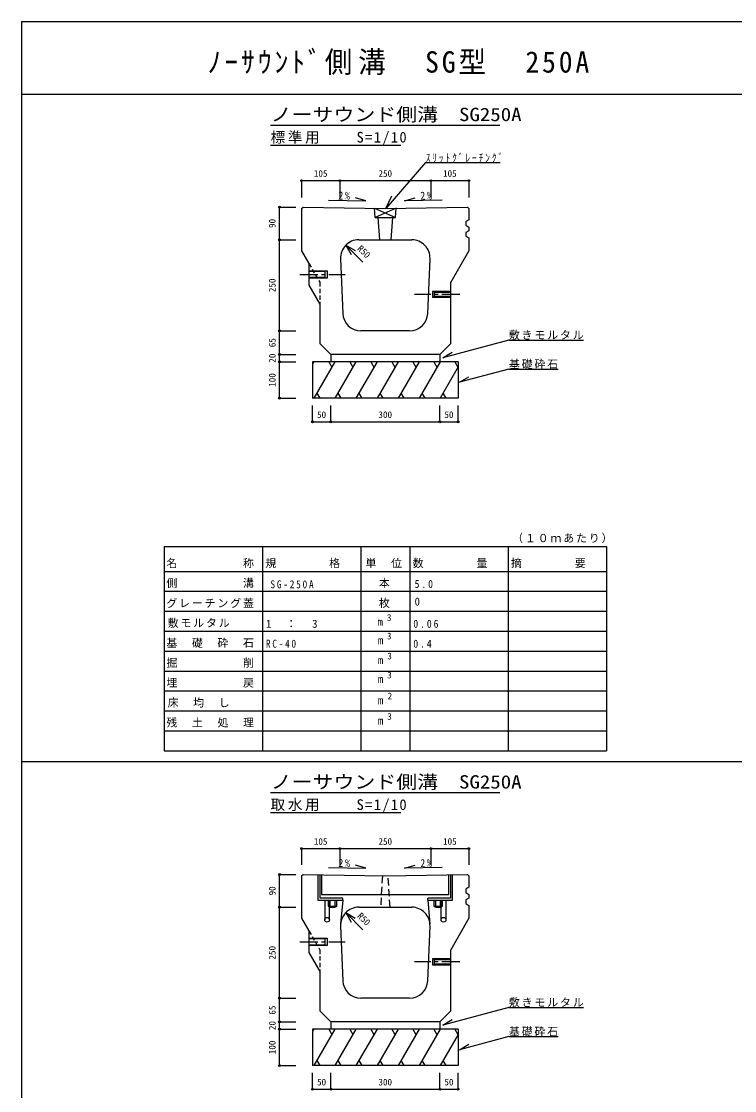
# Model space of a CAD drawing. Units: millimetres at full size, sheet at 1:10. Extents: x -5775 to 2225, y -2710 to 2990.
# Drawn here: x -5775 to -3815, y 53 to 2990 of the extents above; entities that cross this region are included whole.
import ezdxf
from ezdxf.enums import TextEntityAlignment as Align

# ---------------------------------------------------------------- set-up
doc = ezdxf.new("R2010")
doc.units = ezdxf.units.MM
doc.header["$LTSCALE"] = 10
doc.header["$PDMODE"] = 32
doc.header["$PDSIZE"] = 5
for name, pattern in [('CHAIN1', [8, 5, -1, 1, -1]), ('DASHED1', [1.8, 1.2, -0.6]), ('DASHED2', [3, 2, -1]), ('DOUBLE_CHAIN2', [12.8, 9, -1, 0.6, -0.6, 0.6, -1])]:
    doc.linetypes.add(name, pattern=pattern)
doc.layers.add('0-0_通り芯', color=7, linetype='Continuous')
doc.styles.add('ＭＳ ゴシック', font='')
doc.styles.get('ＭＳ ゴシック').set_extended_font_data('MS Gothic')

msp = doc.modelspace()

# ---------------------------------------------------------------- linework, layer by layer
at = {"layer": '0-0_通り芯', "color": 2}
for p, q in [((-5774.77, 2989.61), (2225.23, 2989.61)), ((-5774.77, 2989.61), (-5774.77, -2710.39)), ((-5774.77, 2789.61), (2225.23, 2789.61)), ((-5774.77, 2789.61), (2225.23, 2789.61)), ((-4931.77, 575.27), (-4931.77, 559.27)), ((-4931.77, 559.27), (-4907.77, 559.27)), ((-4925.77, 559.27), (-4925.77, 575.27)), ((-4913.77, 575.27), (-4913.77, 559.27)), ((-4907.77, 559.27), (-4907.77, 575.27)), ((-4641.77, 575.27), (-4641.77, 559.27)), ((-4641.77, 559.27), (-4617.77, 559.27)), ((-4635.77, 559.27), (-4635.77, 575.27)), ((-4623.77, 575.27), (-4623.77, 559.27)), ((-4617.77, 559.27), (-4617.77, 575.27))]:
    msp.add_line(p, q, dxfattribs=at)
at = {"layer": '0-0_通り芯'}
for p, q in [((-5089.77, 2704.61), (-4459.77, 2704.61)), ((-5089.77, 2649.61), (-4732.27, 2649.61)), ((-4663.9, 2601.69), (-4458.9, 2601.69)), ((-4984.77, 2304.61), (-4934.77, 2304.61)), ((-4939.77, 2302.61), (-4984.77, 2302.61)), ((-4939.77, 2286.61), (-4939.77, 2302.61)), ((-4934.77, 2304.61), (-4934.77, 2284.61)), ((-4984.77, 2286.61), (-4939.77, 2286.61)), ((-4934.77, 2284.61), (-4984.77, 2284.61)), ((-4644.77, 2247.61), (-4644.77, 2231.61)), ((-4594.77, 2247.61), (-4644.77, 2247.61)), ((-4639.77, 2245.61), (-4594.77, 2245.61)), ((-4639.77, 2233.61), (-4639.77, 2245.61)), ((-4594.77, 2233.61), (-4639.77, 2233.61)), ((-4644.77, 2231.61), (-4594.77, 2231.61)), ((-4434.99, 2114.38), (-4616.5, 2065.75)), ((-4434.99, 2114.38), (-4229.99, 2114.38)), ((-4924.77, 2074.61), (-4924.77, 2054.61)), ((-4624.77, 2074.61), (-4624.77, 2054.61)), ((-4616.5, 2065.75), (-4590.52, 2080.75)), ((-4970.72, 2054.61), (-4974.77, 2047.59)), ((-4912.98, 2054.61), (-4970.72, 1954.61)), ((-4930.28, 2054.61), (-4921.63, 2039.62)), ((-4855.25, 2054.61), (-4912.98, 1954.61)), ((-4872.55, 2054.61), (-4863.9, 2039.62)), ((-4797.51, 2054.61), (-4855.25, 1954.61)), ((-4814.81, 2054.61), (-4806.16, 2039.62)), ((-4739.78, 2054.61), (-4797.51, 1954.61)), ((-4757.08, 2054.61), (-4748.43, 2039.62)), ((-4682.04, 2054.61), (-4739.78, 1954.61)), ((-4699.34, 2054.61), (-4690.69, 2039.62)), ((-4624.31, 2054.61), (-4682.04, 1954.61)), ((-4641.61, 2054.61), (-4632.96, 2039.62)), ((-4574.77, 2040.41), (-4624.31, 1954.61)), ((-4583.87, 2054.61), (-4575.22, 2039.62)), ((-4574.77, 2054.61), (-4574.77, 1954.61)), ((-4434.99, 2034.58), (-4570.88, 1998.17)), ((-4434.99, 2034.58), (-4299.99, 2034.58)), ((-4570.88, 1998.17), (-4544.89, 2013.17)), ((-4962.8, 1968.32), (-4954.88, 1954.61)), ((-4905.06, 1968.32), (-4897.14, 1954.61)), ((-4847.33, 1968.32), (-4839.41, 1954.61)), ((-4789.59, 1968.32), (-4781.67, 1954.61)), ((-4731.86, 1968.32), (-4723.93, 1954.61)), ((-4674.12, 1968.32), (-4666.2, 1954.61)), ((-4616.39, 1968.32), (-4608.46, 1954.61)), ((-4574.77, 1954.61), (-4974.77, 1954.61)), ((-5382.27, 1547.15), (-4167.27, 1547.15)), ((-5382.27, 1547.15), (-5382.27, 1424.03)), ((-5112.27, 1547.15), (-5112.27, 1424.03)), ((-4842.27, 1547.15), (-4842.27, 1424.03)), ((-4707.27, 1547.15), (-4707.27, 1424.03)), ((-4437.27, 1547.15), (-4437.27, 1424.03)), ((-4167.27, 1547.15), (-4167.27, 1424.03)), ((-5382.27, 1478.75), (-4167.27, 1478.75)), ((-5382.27, 1424.03), (-4167.27, 1424.03)), ((-5382.27, 1424.03), (-5382.27, 986.27)), ((-5112.27, 1424.03), (-5112.27, 986.27)), ((-4842.27, 1424.03), (-4842.27, 986.27)), ((-4707.27, 1424.03), (-4707.27, 986.27)), ((-4437.27, 1424.03), (-4437.27, 986.27)), ((-4167.27, 1424.03), (-4167.27, 986.27)), ((-5382.27, 1369.31), (-4167.27, 1369.31)), ((-5382.27, 1314.59), (-4167.27, 1314.59)), ((-5382.27, 1259.87), (-4167.27, 1259.87)), ((-5382.27, 1205.15), (-4167.27, 1205.15)), ((-5382.27, 1150.43), (-4167.27, 1150.43)), ((-5382.27, 1095.71), (-4167.27, 1095.71)), ((-5382.27, 1040.99), (-4167.27, 1040.99)), ((-5382.27, 986.27), (-4167.27, 986.27)), ((-5296.77, 986.27), (-4387.77, 986.27)), ((-5089.77, 871.27), (-4459.77, 871.27)), ((-5089.77, 816.27), (-4732.27, 816.27)), ((-4949.77, 645.37), (-4949.77, 591.27)), ((-4599.77, 591.27), (-4599.77, 645.37)), ((-4949.77, 591.27), (-4599.77, 591.27)), ((-4984.77, 471.27), (-4934.77, 471.27)), ((-4934.77, 471.27), (-4934.77, 451.27)), ((-4939.77, 469.27), (-4984.77, 469.27)), ((-4984.77, 453.27), (-4939.77, 453.27)), ((-4934.77, 451.27), (-4984.77, 451.27)), ((-4939.77, 453.27), (-4939.77, 469.27)), ((-4644.77, 414.27), (-4644.77, 398.27)), ((-4594.77, 414.27), (-4644.77, 414.27)), ((-4639.77, 412.27), (-4594.77, 412.27)), ((-4639.77, 400.27), (-4639.77, 412.27)), ((-4644.77, 398.27), (-4594.77, 398.27)), ((-4594.77, 400.27), (-4639.77, 400.27)), ((-4434.99, 281.05), (-4229.99, 281.05)), ((-4924.77, 241.27), (-4924.77, 221.27)), ((-4624.77, 241.27), (-4624.77, 221.27)), ((-4970.72, 221.27), (-4974.77, 214.26)), ((-4912.98, 221.27), (-4970.72, 121.27)), ((-4930.28, 221.27), (-4921.63, 206.29)), ((-4855.25, 221.27), (-4912.98, 121.27)), ((-4872.55, 221.27), (-4863.9, 206.29)), ((-4797.51, 221.27), (-4855.25, 121.27)), ((-4814.81, 221.27), (-4806.16, 206.29)), ((-4739.78, 221.27), (-4797.51, 121.27)), ((-4757.08, 221.27), (-4748.43, 206.29)), ((-4682.04, 221.27), (-4739.78, 121.27)), ((-4699.34, 221.27), (-4690.69, 206.29)), ((-4624.31, 221.27), (-4682.04, 121.27)), ((-4641.61, 221.27), (-4632.96, 206.29)), ((-4574.77, 207.08), (-4624.31, 121.27)), ((-4583.87, 221.27), (-4575.22, 206.29)), ((-4574.77, 221.27), (-4574.77, 121.27)), ((-4434.99, 201.25), (-4570.88, 164.84)), ((-4570.88, 164.84), (-4544.89, 179.84)), ((-4434.99, 201.25), (-4299.99, 201.25)), ((-4574.77, 121.27), (-4974.77, 121.27)), ((-4962.8, 134.99), (-4954.88, 121.27)), ((-4905.06, 134.99), (-4897.14, 121.27)), ((-4847.33, 134.99), (-4839.41, 121.27)), ((-4789.59, 134.99), (-4781.67, 121.27)), ((-4731.86, 134.99), (-4723.93, 121.27)), ((-4674.12, 134.99), (-4666.2, 121.27)), ((-4616.39, 134.99), (-4608.46, 121.27))]:
    msp.add_line(p, q, dxfattribs=at)
at = {"layer": '0-0_通り芯', "color": 4}
for p, q in [((-5004.77, 2552.13), (-4899.77, 2552.13)), ((-5004.77, 2552.13), (-5004.77, 2505.62)), ((-4899.77, 2552.13), (-4899.77, 2505.62)), ((-4899.77, 2552.13), (-4649.77, 2552.13)), ((-4649.77, 2552.13), (-4649.77, 2505.62)), ((-4649.77, 2552.13), (-4544.77, 2552.13)), ((-4544.77, 2552.13), (-4544.77, 2505.62)), ((-5065.77, 2389.61), (-5065.77, 2479.61)), ((-5065.77, 2479.61), (-5020.77, 2479.61)), ((-5065.77, 2139.61), (-5065.77, 2389.61)), ((-5065.77, 2389.61), (-5020.77, 2389.61)), ((-4836.07, 2327.95), (-4883.08, 2374.96)), ((-4883.08, 2374.96), (-4868.08, 2348.98)), ((-4883.08, 2374.96), (-4857.1, 2359.96)), ((-5065.77, 2074.61), (-5065.77, 2139.61)), ((-5065.77, 2139.61), (-5020.77, 2139.61)), ((-5065.77, 2054.61), (-5065.77, 2074.61)), ((-5065.77, 2074.61), (-5020.77, 2074.61)), ((-5065.77, 1954.61), (-5065.77, 2054.61)), ((-5065.77, 2054.61), (-5020.77, 2054.61)), ((-5065.77, 1954.61), (-5020.77, 1954.61)), ((-4974.77, 1889.61), (-4974.77, 1934.61)), ((-4924.77, 1889.61), (-4924.77, 1934.61)), ((-4624.77, 1889.61), (-4624.77, 1934.61)), ((-4574.77, 1889.61), (-4574.77, 1934.61)), ((-4974.77, 1889.61), (-4924.77, 1889.61)), ((-4924.77, 1889.61), (-4624.77, 1889.61)), ((-4624.77, 1889.61), (-4574.77, 1889.61)), ((-5774.77, 956.27), (2225.23, 956.27)), ((-5004.77, 717.27), (-4899.77, 717.27)), ((-5004.77, 717.27), (-5004.77, 672.27)), ((-4899.77, 717.27), (-4899.77, 672.27)), ((-4899.77, 717.27), (-4649.77, 717.27)), ((-4649.77, 717.27), (-4649.77, 672.27)), ((-4649.77, 717.27), (-4544.77, 717.27)), ((-4544.77, 717.27), (-4544.77, 672.27)), ((-5065.77, 556.27), (-5065.77, 646.27)), ((-5065.77, 646.27), (-5020.77, 646.27)), ((-4959.77, 645.55), (-4959.77, 575.27)), ((-4953.77, 581.27), (-4953.77, 645.44)), ((-4595.77, 645.44), (-4595.77, 581.27)), ((-4589.77, 575.27), (-4589.77, 645.55)), ((-4959.77, 575.27), (-4891.77, 575.27)), ((-4941.27, 575.27), (-4941.27, 521.77)), ((-4928.27, 521.77), (-4928.27, 575.27)), ((-4657.77, 575.27), (-4657.77, 581.27)), ((-4595.77, 581.27), (-4657.77, 581.27)), ((-4657.77, 575.27), (-4589.77, 575.27)), ((-4621.27, 521.77), (-4621.27, 575.27)), ((-4608.27, 575.27), (-4608.27, 521.77)), ((-5065.77, 306.27), (-5065.77, 556.27)), ((-5065.77, 556.27), (-5020.77, 556.27)), ((-4836.07, 494.62), (-4883.08, 541.63)), ((-4883.08, 541.63), (-4868.08, 515.65)), ((-4883.08, 541.63), (-4857.1, 526.63)), ((-5065.77, 241.27), (-5065.77, 306.27)), ((-5065.77, 306.27), (-5020.77, 306.27)), ((-5065.77, 221.27), (-5065.77, 241.27)), ((-5065.77, 241.27), (-5020.77, 241.27)), ((-5065.77, 121.27), (-5065.77, 221.27)), ((-5065.77, 221.27), (-5020.77, 221.27)), ((-5065.77, 121.27), (-5020.77, 121.27)), ((-4974.77, 56.27), (-4974.77, 101.27)), ((-4924.77, 56.27), (-4924.77, 101.27)), ((-4624.77, 56.27), (-4624.77, 101.27)), ((-4574.77, 56.27), (-4574.77, 101.27)), ((-4974.77, 56.27), (-4924.77, 56.27)), ((-4924.77, 56.27), (-4624.77, 56.27)), ((-4624.77, 56.27), (-4574.77, 56.27))]:
    msp.add_line(p, q, dxfattribs=at)
at = {"layer": '0-0_通り芯', "color": 3}
for p, q in [((-5004.77, 2475.61), (-5000.77, 2479.61)), ((-5004.77, 2475.61), (-5004.77, 2359.61)), ((-5000.77, 2479.61), (-4774.77, 2475.61)), ((-4802.77, 2450.81), (-4804.76, 2476.14)), ((-4804.76, 2476.14), (-4746.77, 2450.81)), ((-4774.77, 2475.61), (-4548.77, 2479.61)), ((-4544.77, 2475.61), (-4548.77, 2479.61)), ((-4544.77, 2475.61), (-4544.77, 2444.61)), ((-4802.77, 2450.81), (-4746.77, 2450.81)), ((-4790.06, 2389.61), (-4794.77, 2450.81)), ((-4754.77, 2450.81), (-4759.47, 2389.61)), ((-4544.77, 2444.61), (-4553.77, 2439.61)), ((-4553.77, 2439.61), (-4553.77, 2429.61)), ((-4553.77, 2429.61), (-4544.77, 2424.61)), ((-4544.77, 2414.61), (-4553.77, 2409.61)), ((-4553.77, 2409.61), (-4553.77, 2399.61)), ((-4544.77, 2424.61), (-4544.77, 2414.61)), ((-4847.73, 2389.61), (-4701.81, 2389.61)), ((-4553.77, 2399.61), (-4544.77, 2394.61)), ((-4544.77, 2394.61), (-4544.77, 2359.61)), ((-5004.77, 2359.61), (-4984.77, 2324.97)), ((-4544.77, 2359.61), (-4594.77, 2273)), ((-4984.77, 2324.97), (-4984.77, 2264.97)), ((-4897.69, 2337.61), (-4891.69, 2187.61)), ((-4657.85, 2187.61), (-4651.85, 2337.61)), ((-4984.77, 2264.97), (-4954.77, 2213)), ((-4594.77, 2104.61), (-4594.77, 2273)), ((-4954.77, 2213), (-4954.77, 2104.61)), ((-4707.81, 2139.61), (-4841.73, 2139.61)), ((-4924.77, 2074.61), (-4954.77, 2104.61)), ((-4624.77, 2074.61), (-4594.77, 2104.61)), ((-4624.77, 2074.61), (-4924.77, 2074.61)), ((-5004.77, 642.27), (-5000.77, 646.27)), ((-4544.77, 642.27), (-4548.77, 646.27)), ((-5004.77, 642.27), (-5004.77, 526.27)), ((-4544.77, 642.27), (-4544.77, 611.27)), ((-4544.77, 611.27), (-4553.77, 606.27)), ((-4553.77, 606.27), (-4553.77, 596.27)), ((-4553.77, 596.27), (-4544.77, 591.27)), ((-4544.77, 591.27), (-4544.77, 581.27)), ((-4891.77, 575.27), (-4897.53, 510.72)), ((-4657.77, 575.27), (-4652, 510.72)), ((-4544.77, 581.27), (-4553.77, 576.27)), ((-4553.77, 576.27), (-4553.77, 566.27)), ((-4553.77, 566.27), (-4544.77, 561.27)), ((-4544.77, 561.27), (-4544.77, 526.27)), ((-4847.73, 556.27), (-4701.81, 556.27)), ((-5004.77, 526.27), (-4984.77, 491.63)), ((-4897.69, 504.27), (-4891.69, 354.27)), ((-4657.85, 354.27), (-4651.85, 504.27)), ((-4544.77, 526.27), (-4594.77, 439.67)), ((-4984.77, 491.63), (-4984.77, 431.63)), ((-4984.77, 431.63), (-4954.77, 379.67)), ((-4594.77, 271.27), (-4594.77, 439.67)), ((-4954.77, 379.67), (-4954.77, 271.27)), ((-4707.81, 306.27), (-4841.73, 306.27)), ((-4924.77, 241.27), (-4954.77, 271.27)), ((-4624.77, 241.27), (-4594.77, 271.27)), ((-4624.77, 241.27), (-4924.77, 241.27))]:
    msp.add_line(p, q, dxfattribs=at)
at = {"layer": '0-0_通り芯', "color": 3, "linetype": 'DASHED1'}
for p, q in [((-4984.77, 2324.97), (-4954.77, 2273)), ((-4954.77, 2273), (-4954.77, 2213)), ((-4984.77, 491.63), (-4954.77, 439.67)), ((-4954.77, 439.67), (-4954.77, 379.67))]:
    msp.add_line(p, q, dxfattribs=at)
at = {"layer": '0-0_通り芯', "linetype": 'CHAIN1'}
for p, q in [((-5009.77, 2294.61), (-4884.77, 2294.61)), ((-4569.77, 2239.61), (-4694.77, 2239.61)), ((-5009.77, 461.27), (-4884.77, 461.27)), ((-4569.77, 406.27), (-4694.77, 406.27))]:
    msp.add_line(p, q, dxfattribs=at)
at = {"layer": '0-0_通り芯', "color": 4, "linetype": 'DOUBLE_CHAIN2'}
msp.add_line((-5774.77, 956.27), (2225.23, 956.27), dxfattribs=at)
at = {"layer": '0-0_通り芯', "color": 3, "linetype": 'DASHED2'}
for p, q in [((-4782.77, 642.41), (-4787.77, 556.27)), ((-4761.77, 556.27), (-4766.77, 642.41))]:
    msp.add_line(p, q, dxfattribs=at)
at = {"layer": '0-0_通り芯'}
for points in [[(-4663.9, 2601.69), (-4773.02, 2475.64), (-4756.93, 2509.99)], [(-4930.73, 2498.37), (-4827.85, 2496.55), (-4856.68, 2504.83)], [(-4618.8, 2498.37), (-4721.69, 2496.55), (-4692.85, 2504.83)], [(-4574.77, 2054.61), (-4974.77, 2054.61), (-4974.77, 1954.61)], [(-4930.73, 665.04), (-4827.85, 663.22), (-4856.68, 671.49)], [(-4618.8, 665.04), (-4721.69, 663.22), (-4692.85, 671.49)], [(-4434.99, 281.05), (-4616.5, 232.42), (-4590.52, 247.42)], [(-4574.77, 221.27), (-4974.77, 221.27), (-4974.77, 121.27)]]:
    msp.add_lwpolyline(points, dxfattribs=at)
at = {"layer": '0-0_通り芯', "color": 3}
for points in [[(-4746.77, 2450.81), (-4744.77, 2476.14), (-4802.77, 2450.81)], [(-5000.77, 646.27), (-4774.77, 642.27), (-4548.77, 646.27)]]:
    msp.add_lwpolyline(points, dxfattribs=at)
at = {"layer": '0-0_通り芯', "color": 4}
msp.add_lwpolyline([(-4891.77, 575.27), (-4891.77, 581.27), (-4953.77, 581.27)], dxfattribs=at)
for centre in [(-4934.77, 521.77), (-4614.77, 521.77)]:
    msp.add_circle(centre, 6.5, dxfattribs=at)
at = {"layer": '0-0_通り芯', "color": 3}
for centre, start, end in [((-4847.73, 2339.61), 90, 182.29061), ((-4701.81, 2339.61), 357.70939, 90), ((-4841.73, 2189.61), 182.29061, 270), ((-4707.81, 2189.61), 270, 357.70939), ((-4847.73, 506.27), 90, 182.29061), ((-4701.81, 506.27), 357.70939, 90), ((-4841.73, 356.27), 182.29061, 270), ((-4707.81, 356.27), 270, 357.70939)]:
    msp.add_arc(centre, 50, start, end, dxfattribs=at)
at = {"layer": '0-0_通り芯', "color": 2}
for centre in [(-4919.77, 575.27), (-4629.77, 575.27)]:
    msp.add_arc(centre, 20, 233.1301, 306.8699, dxfattribs=at)
at = {"layer": '0-0_通り芯', "color": 4}
for p in [(-5004.77, 2552.13), (-4899.77, 2552.13), (-4649.77, 2552.13), (-4544.77, 2552.13), (-5065.77, 2479.61), (-5065.77, 2389.61), (-5065.77, 2139.61), (-5065.77, 2074.61), (-5065.77, 2054.61), (-5065.77, 1954.61), (-4974.77, 1889.61), (-4924.77, 1889.61), (-4624.77, 1889.61), (-4574.77, 1889.61), (-5004.77, 717.27), (-4899.77, 717.27), (-4649.77, 717.27), (-4544.77, 717.27), (-5065.77, 646.27), (-5065.77, 556.27), (-5065.77, 306.27), (-5065.77, 241.27), (-5065.77, 221.27), (-5065.77, 121.27), (-4974.77, 56.27), (-4924.77, 56.27), (-4624.77, 56.27), (-4574.77, 56.27)]:
    msp.add_point(p, dxfattribs=at)

# ---------------------------------------------------------------- texts
at = {"layer": '0-0_通り芯', "color": 3, "style": 'ＭＳ ゴシック', "width": 1.15}
for p in [(-5089.77, 2704.61), (-5089.77, 871.27)]:
    msp.add_text('ノーサウンド側溝\u3000SG250A', height=36.66, dxfattribs=at).set_placement(p, align=Align.BOTTOM_LEFT)
at = {"layer": '0-0_通り芯', "color": 4, "style": 'ＭＳ ゴシック'}
for s, p in [('105', (-4971.02, 2557.13)), ('250', (-4793.52, 2557.13)), ('105', (-4616.02, 2557.13)), ('50', (-4962.27, 1894.61)), ('300', (-4793.52, 1894.61)), ('50', (-4612.27, 1894.61)), ('3', (-4770.24, 1337.21)), ('3', (-4770.24, 1286.6)), ('3', (-4769.07, 1231.54)), ('3', (-4769.34, 1179.28)), ('2', (-4768.44, 1121.75)), ('3', (-4769.34, 1065.67)), ('105', (-4971.02, 722.27)), ('250', (-4793.52, 722.27)), ('105', (-4616.02, 722.27)), ('50', (-4962.27, 61.27)), ('300', (-4793.52, 61.27)), ('50', (-4612.27, 61.27))]:
    msp.add_text(s, height=18.33, dxfattribs=at).set_placement(p, align=Align.BOTTOM_LEFT)
for s, rotation, p in [('90', 90, (-5070.77, 2422.11)), ('R50', 315, (-4857.1, 2359.96)), ('250', 90, (-5070.77, 2245.86)), ('65', 90, (-5070.77, 2094.61)), ('20', 90, (-5070.77, 2052.11)), ('100', 90, (-5070.77, 1985.86)), ('90', 90, (-5070.77, 588.77)), ('R50', 315, (-4857.1, 526.63)), ('250', 90, (-5070.77, 412.52)), ('65', 90, (-5070.77, 261.27)), ('20', 90, (-5070.77, 218.77)), ('100', 90, (-5070.77, 152.52))]:
    msp.add_text(s, height=18.33, rotation=rotation, dxfattribs=at).set_placement(p, align=Align.BOTTOM_LEFT)
at = {"layer": '0-0_通り芯', "style": 'ＭＳ ゴシック'}
for s, p in [('0', (-4694.27, 1378.25)), ('m', (-4796.34, 1322.85)), ('m', (-4795.44, 1272.23)), ('m', (-4795.44, 1217.51)), ('m', (-4795.44, 1165.53)), ('m', (-4795.35, 1107.39)), ('m', (-4795.17, 1051.3))]:
    msp.add_text(s, height=21.99, dxfattribs=at).set_placement(p, align=Align.BOTTOM_LEFT)
at = {"layer": '0-0_通り芯', "color": 2, "insert": (-5263.13, 2842.39), "char_height": 58.65, "attachment_point": 7, "style": 'ＭＳ ゴシック'}
msp.add_mtext('\\T1.21;\\W0.95;ﾉｰｻｳﾝﾄﾞ側溝\u3000SG型\u3000250A', dxfattribs=at)
at = {"layer": '0-0_通り芯', "attachment_point": 7, "style": 'ＭＳ ゴシック'}
for s, insert, char_height in [('\\T1.18;標準用\u3000\u3000S=1/10', (-5089.77, 2649.61), 29.33), ('\\T1.39;\\W0.85;ｽﾘｯﾄｸﾞﾚｰﾁﾝｸﾞ', (-4663.9, 2601.69), 21.99), ('\\T1.17;敷きモルタル', (-4434.99, 2114.38), 21.99), ('\\T1.17;基礎砕石', (-4434.99, 2034.58), 21.99), ('\\T1.17;（１０ｍあたり）', (-4426.01, 1556.09), 21.99), ('\\T1.17;名\u3000\u3000\u3000\u3000\u3000称', (-5376.27, 1487.69), 21.99), ('\\T1.17;規\u3000\u3000\u3000\u3000格', (-5104.52, 1487.69), 21.99), ('\\T1.17;単\u3000位', (-4829.27, 1487.69), 21.99), ('\\T1.17;数\u3000\u3000\u3000\u3000量', (-4699.52, 1487.69), 21.99), ('\\T1.17;摘\u3000\u3000\u3000\u3000要', (-4429.52, 1487.69), 21.99), ('\\T1.17;側\u3000\u3000\u3000\u3000\u3000溝', (-5376.27, 1432.97), 21.99), ('\\T1.39;\\W0.85;SG-250A', (-5090.38, 1431.96), 21.99), ('\\T1.17;\u3000本', (-4827.52, 1432.97), 21.99), ('\\T1.38;\\W0.9;5.0', (-4694.27, 1432.97), 21.99), ('\\T1.17;グレーチング蓋', (-5376.27, 1378.25), 21.99), ('\\T1.17;\u3000枚', (-4827.52, 1378.25), 21.99), ('\\T1.17;敷モルタル', (-5372.77, 1323.53), 21.99), ('\\T1.21;1\u3000：\u30003', (-5102.77, 1323.53), 21.99), ('\\T1.38;\\W0.9;0.06', (-4697.77, 1323.53), 21.99), ('\\T1.17;基\u3000礎\u3000砕\u3000石', (-5376.27, 1268.81), 21.99), ('\\T1.38;\\W0.85;RC-40', (-5102.77, 1268.81), 21.99), ('\\T1.38;\\W0.9;0.4', (-4697.77, 1268.81), 21.99), ('\\T1.17;掘\u3000\u3000\u3000\u3000\u3000削', (-5376.27, 1214.09), 21.99), ('\\T1.17;埋\u3000\u3000\u3000\u3000\u3000戻', (-5376.27, 1159.37), 21.99), ('\\T1.17;床\u3000均\u3000し', (-5372.77, 1104.65), 21.99), ('\\T1.17;残\u3000土\u3000処\u3000理', (-5376.27, 1049.93), 21.99), ('\\T1.18;取水用\u3000\u3000S=1/10', (-5089.77, 816.27), 29.33), ('\\T1.17;敷きモルタル', (-4434.99, 281.05), 21.99), ('\\T1.17;基礎砕石', (-4434.99, 201.25), 21.99)]:
    msp.add_mtext(s, dxfattribs=dict(at, insert=insert, char_height=char_height))
at = {"layer": '0-0_通り芯', "char_height": 21.99, "attachment_point": 7, "style": 'ＭＳ ゴシック'}
for insert, rotation in [((-4903.81, 2499.92), 358.986), ((-4678.21, 2499.34), 1.014), ((-4903.81, 666.59), 358.986), ((-4678.21, 666.01), 1.014)]:
    msp.add_mtext('\\T1.36;\\W0.9;2%', dxfattribs=dict(at, insert=insert, rotation=rotation))

doc.saveas('drawing.dxf')
